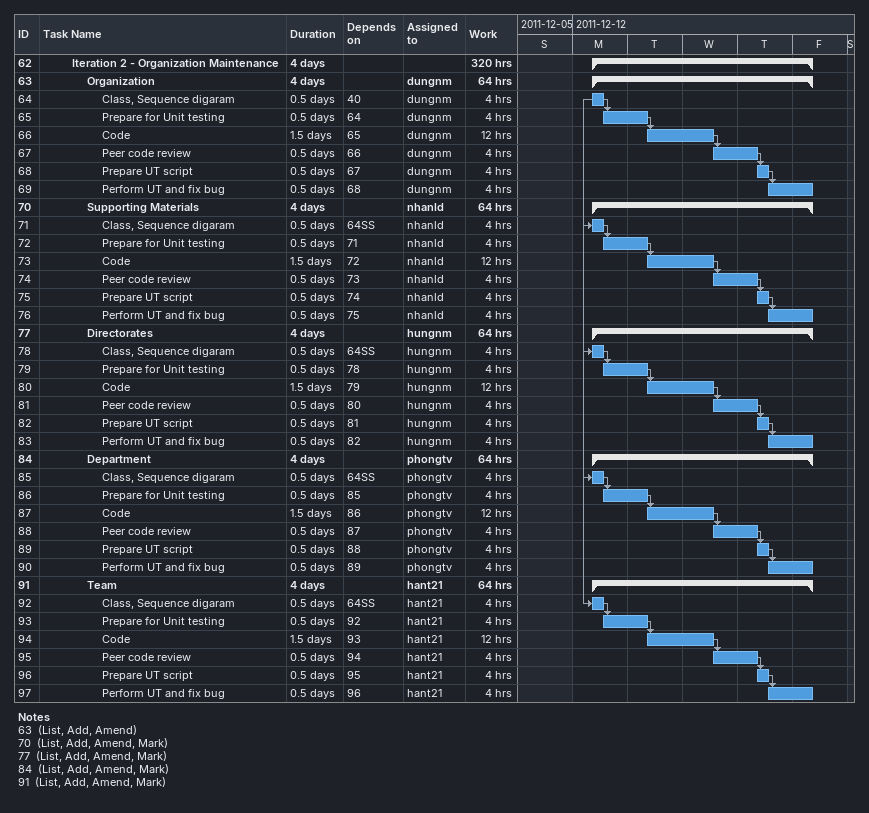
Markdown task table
| ID | Level | Task | Duration | Start | Finish | Predecessors | Resources | Work (h) |
|---|---|---|---|---|---|---|---|---|
| 62 | 3 | **Iteration 2 - Organization Maintenance** | 4d | 2011-12-12 | 2011-12-16 |  |  | 320 |
| 63 | 4 | **Organization** | 4d | 2011-12-12 | 2011-12-16 |  | dungnm | 64 |
| 64 | 5 | Class, Sequence digaram | 0.5d | 2011-12-12 | 2011-12-12 | 40 | dungnm | 4 |
| 65 | 5 | Prepare for Unit testing | 0.5d | 2011-12-12 | 2011-12-13 | 64 | dungnm | 4 |
| 66 | 5 | Code | 1.5d | 2011-12-13 | 2011-12-14 | 65 | dungnm | 12 |
| 67 | 5 | Peer code review | 0.5d | 2011-12-14 | 2011-12-15 | 66 | dungnm | 4 |
| 68 | 5 | Prepare UT script | 0.5d | 2011-12-15 | 2011-12-15 | 67 | dungnm | 4 |
| 69 | 5 | Perform UT and fix bug | 0.5d | 2011-12-15 | 2011-12-16 | 68 | dungnm | 4 |
| 70 | 4 | **Supporting Materials** | 4d | 2011-12-12 | 2011-12-16 |  | nhanld | 64 |
| 71 | 5 | Class, Sequence digaram | 0.5d | 2011-12-12 | 2011-12-12 | 64SS | nhanld | 4 |
| 72 | 5 | Prepare for Unit testing | 0.5d | 2011-12-12 | 2011-12-13 | 71 | nhanld | 4 |
| 73 | 5 | Code | 1.5d | 2011-12-13 | 2011-12-14 | 72 | nhanld | 12 |
| 74 | 5 | Peer code review | 0.5d | 2011-12-14 | 2011-12-15 | 73 | nhanld | 4 |
| 75 | 5 | Prepare UT script | 0.5d | 2011-12-15 | 2011-12-15 | 74 | nhanld | 4 |
| 76 | 5 | Perform UT and fix bug | 0.5d | 2011-12-15 | 2011-12-16 | 75 | nhanld | 4 |
| 77 | 4 | **Directorates** | 4d | 2011-12-12 | 2011-12-16 |  | hungnm | 64 |
| 78 | 5 | Class, Sequence digaram | 0.5d | 2011-12-12 | 2011-12-12 | 64SS | hungnm | 4 |
| 79 | 5 | Prepare for Unit testing | 0.5d | 2011-12-12 | 2011-12-13 | 78 | hungnm | 4 |
| 80 | 5 | Code | 1.5d | 2011-12-13 | 2011-12-14 | 79 | hungnm | 12 |
| 81 | 5 | Peer code review | 0.5d | 2011-12-14 | 2011-12-15 | 80 | hungnm | 4 |
| 82 | 5 | Prepare UT script | 0.5d | 2011-12-15 | 2011-12-15 | 81 | hungnm | 4 |
| 83 | 5 | Perform UT and fix bug | 0.5d | 2011-12-15 | 2011-12-16 | 82 | hungnm | 4 |
| 84 | 4 | **Department** | 4d | 2011-12-12 | 2011-12-16 |  | phongtv | 64 |
| 85 | 5 | Class, Sequence digaram | 0.5d | 2011-12-12 | 2011-12-12 | 64SS | phongtv | 4 |
| 86 | 5 | Prepare for Unit testing | 0.5d | 2011-12-12 | 2011-12-13 | 85 | phongtv | 4 |
| 87 | 5 | Code | 1.5d | 2011-12-13 | 2011-12-14 | 86 | phongtv | 12 |
| 88 | 5 | Peer code review | 0.5d | 2011-12-14 | 2011-12-15 | 87 | phongtv | 4 |
| 89 | 5 | Prepare UT script | 0.5d | 2011-12-15 | 2011-12-15 | 88 | phongtv | 4 |
| 90 | 5 | Perform UT and fix bug | 0.5d | 2011-12-15 | 2011-12-16 | 89 | phongtv | 4 |
| 91 | 4 | **Team** | 4d | 2011-12-12 | 2011-12-16 |  | hant21 | 64 |
| 92 | 5 | Class, Sequence digaram | 0.5d | 2011-12-12 | 2011-12-12 | 64SS | hant21 | 4 |
| 93 | 5 | Prepare for Unit testing | 0.5d | 2011-12-12 | 2011-12-13 | 92 | hant21 | 4 |
| 94 | 5 | Code | 1.5d | 2011-12-13 | 2011-12-14 | 93 | hant21 | 12 |
| 95 | 5 | Peer code review | 0.5d | 2011-12-14 | 2011-12-15 | 94 | hant21 | 4 |
| 96 | 5 | Prepare UT script | 0.5d | 2011-12-15 | 2011-12-15 | 95 | hant21 | 4 |
| 97 | 5 | Perform UT and fix bug | 0.5d | 2011-12-15 | 2011-12-16 | 96 | hant21 | 4 |

Notes
- 63: (List, Add, Amend)
- 70: (List, Add, Amend, Mark)
- 77: (List, Add, Amend, Mark)
- 84: (List, Add, Amend, Mark)
- 91: (List, Add, Amend, Mark)
